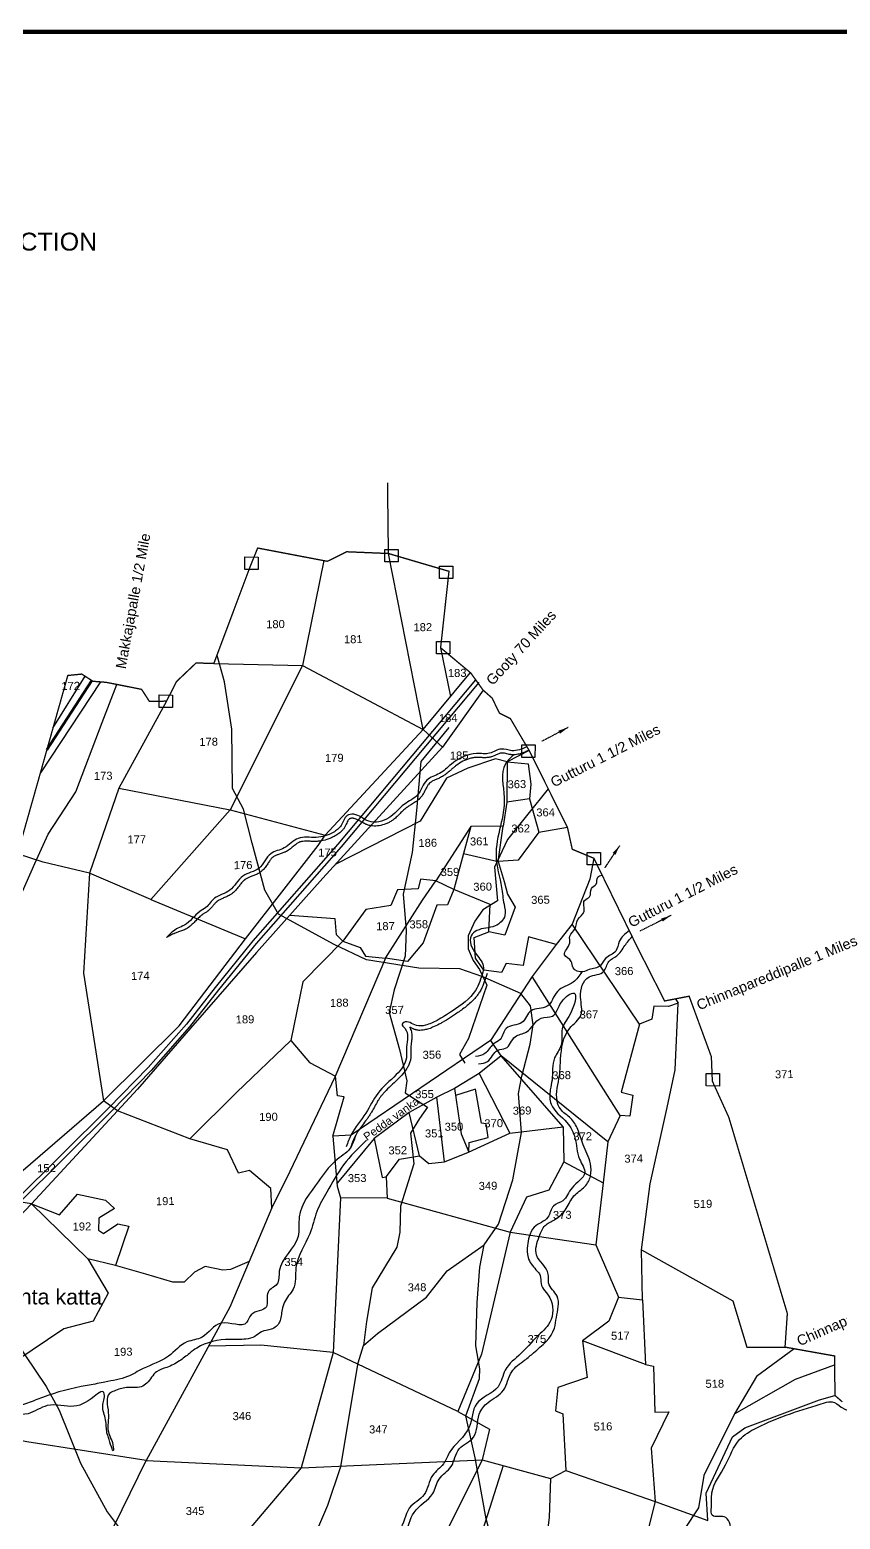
# Model space of a CAD drawing. Header units: feet. Extents: x 779776 to 786536, y 1561470 to 1570118.
# Drawn here: x 782686 to 784273, y 1567203 to 1570118 of the extents above; entities that cross this region are included whole.
import ezdxf
from ezdxf import colors
from ezdxf.entities.mleader import LeaderData, LeaderLine
from ezdxf.enums import TextEntityAlignment as Align
from ezdxf.math import Vec2, Vec3

# ---------------------------------------------------------------- set-up
doc = ezdxf.new("R2010")
doc.units = ezdxf.units.FT
doc.header["$MEASUREMENT"] = 0
doc.linetypes.add('ACAD_ISO02W100', pattern=[15, 12, -3])
doc.linetypes.add('HIDDEN2', pattern=[0.1875, 0.125, -0.0625])
for name, color, linetype in [('Hills', 23, 'Continuous'), ('PLOT', 7, 'Continuous'), ('PLOT NO', 7, 'Continuous'), ('ROADS', 6, 'Continuous'), ('TANKS-STREAM', 4, 'Continuous'), ('TEXT', 7, 'Continuous'), ('VILLAGE STONES', 240, 'Continuous')]:
    doc.layers.add(name, color=color, linetype=linetype)
doc.layers.add('VILLAGE BOUNDRY', color=5, linetype='HIDDEN2', lineweight=100)
doc.styles.get("Standard").update_dxf_attribs({"font": 'arial.ttf'})
doc.linetypes.add('DOTS', pattern='A,1e-06,-3,["●",Standard,S=3,R=0,X=-1.25,Y=-1.25],-3', length=6.000001)
doc.linetypes.add('TRACKS', pattern='A,0.15,[130,ltypeshp.shx,S=0.25,R=0,X=0,Y=0],0.15', length=0.3)
doc.dimstyles.get("Standard").update_dxf_attribs({"dimtxt": 0.18, "dimasz": 20, "dimexe": 0.18, "dimexo": 0.0625, "dimgap": 0.09, "dimtad": 0, "dimtih": 1, "dimtoh": 1, "dimdec": 4, "dimzin": 0, "dimdsep": 46, "dimtxsty": 'Standard', "dimcen": 0.09, "dimadec": 0, "dimazin": 0, "dimtfac": 1, "dimtdec": 4, "dimtofl": 0, "dimtmove": 0, "dimatfit": 3, "dimfxl": 0, "dimtolj": 1, "dimtzin": 0, "dimarcsym": 0})

msp = doc.modelspace()

# ---------------------------------------------------------------- linework, layer by layer
at = {"layer": 'Hills', "color": 238}
msp.add_spline([(784242, 1567430.7), (784109, 1567381.8), (784075.5, 1567359), (784048.2, 1567309.1), (784021.4, 1567254.8), (784020.5, 1567226.7), (784022.1, 1567210.7), (784048.5, 1567206.4), (784056.8, 1567192.3), (784057.3, 1567157.1), (784042.9, 1567140.9), (784028.3, 1567136.2), (784026.3, 1567120.6), (784025.2, 1567107.2), (784069.1, 1567094.1), (784069.6, 1567092), (784087.5, 1567058.9), (784087.8, 1567011.7), (784091.7, 1566990), (784113.6, 1566957.4), (784125.4, 1566909.3), (784131.7, 1566871), (784129.5, 1566832.5), (784095.2, 1566792.1), (784054, 1566741.6), (784036.2, 1566697.9), (784022.9, 1566676.5), (784016.2, 1566652.9), (784029.6, 1566617.5), (784064.5, 1566572.5), (784065.9, 1566528.4), (784075, 1566493.7), (784090.1, 1566485.4), (784147, 1566496.3), (784196.1, 1566513.9), (784240, 1566530.7), (784268, 1566557.1), (784299.6, 1566574.4), (784333.6, 1566572.8), (784377.7, 1566585.4), (784421, 1566613), (784432.5, 1566632.7), (784440.2, 1566676), (784456.6, 1566707.4), (784457.8, 1566806.6), (784465, 1566847.6), (784491.6, 1566896.2), (784544.2, 1566906), (784546.7, 1566924.5), (784539.3, 1566974.2), (784533.9, 1567027.9), (784528.1, 1567077.1), (784529.9, 1567138.1), (784526.2, 1567225.7), (784518.4, 1567265.9), (784490.9, 1567327.2), (784447.4, 1567373.7), (784399.8, 1567393.4), (784347.9, 1567408), (784274.5, 1567422.2), (784256.9, 1567432.7), (784242, 1567430.7)], degree=3, dxfattribs=at)
at = {"layer": 'PLOT'}
for points in [[(783046.5, 1568878.1), (783219.9, 1568873.9), (783455.9, 1568748.9), (783388, 1569093.1)], [(783261.6, 1569079.1), (783219.9, 1568873.9), (783078.2, 1568591.2), (782923, 1568415.8), (783108.4, 1568338.7)], [(783490.3, 1568908.6), (783509.6, 1568813.2)], [(782610.2, 1567832.5), (782830.6, 1568022.1), (782978.7, 1568168.5), (783108.4, 1568338.7), (783250.5, 1568521.9), (783264.2, 1568541.5), (783455.9, 1568748.9), (783548.6, 1568859.9)], [(782731.5, 1568751.3), (782794.4, 1568852.9)], [(782824.8, 1568841.8), (782706.9, 1568663.8)], [(783573.5, 1568825.6), (783494.3, 1568714.3), (783455.9, 1568748.9)], [(782953.8, 1568804.2), (782860.1, 1568634.1), (782803.3, 1568467.3)], [(783494.3, 1568714.3), (783259.9, 1568457.5), (783129.9, 1568312.1), (783000.9, 1568164.1), (782896.7, 1568044.4), (782858, 1568002), (782830.6, 1568022.1)], [(783663.4, 1568707.8), (783620.4, 1568685.3), (783597.6, 1568691.4), (783543.7, 1568672.7), (783501.8, 1568653.5), (783450.4, 1568569.3), (783285.2, 1568485.3)], [(783620.4, 1568685.3), (783620.1, 1568606.4), (783612.6, 1568559.6), (783549.2, 1568558.5), (783481, 1568452.3), (783450.7, 1568455.4), (783446.3, 1568436.8), (783405.8, 1568434.7), (783392.7, 1568404.1), (783343.8, 1568396.6), (783299.2, 1568334.4), (783286.3, 1568346.6), (783283.8, 1568378.1), (783194.9, 1568384.8)], [(783620.4, 1568685.3), (783662, 1568681.5), (783666.6, 1568641.7), (783664.1, 1568612.8), (783620.1, 1568606.4)], [(782860.1, 1568634.1), (783078.2, 1568591.2), (783264.2, 1568541.5)], [(783664.1, 1568612.8), (783682.5, 1568548), (783738.5, 1568557.4)], [(783549.2, 1568558.5), (783535.2, 1568506.1), (783603, 1568490.5)], [(783682.5, 1568548), (783642, 1568492.8), (783603, 1568490.5), (783612.6, 1568559.6)], [(782923, 1568415.8), (782803.3, 1568467.3), (782712.4, 1568489.2), (782662, 1568505)], [(783535.2, 1568506.1), (783516.2, 1568435.3), (783481, 1568452.3)], [(783790.3, 1568496.6), (783782.1, 1568456), (783747.8, 1568367.7), (783716.8, 1568328.1), (783662.1, 1568343), (783651.8, 1568286.8), (783618.8, 1568290.8), (783609.2, 1568272.7), (783575, 1568277.7), (783558.8, 1568301), (783556, 1568341.5), (783584.4, 1568352.9), (783587.5, 1568406.3), (783516.2, 1568435.3)], [(783603, 1568490.5), (783614.9, 1568451.2), (783621.4, 1568426.4), (783636.4, 1568401), (783616.2, 1568345.9), (783584.4, 1568352.9)], [(782803.3, 1568467.3), (782791.5, 1568271.9), (782830.6, 1568022.1)], [(783516.2, 1568435.3), (783504.1, 1568405.2), (783483.1, 1568404.9), (783456, 1568331.4), (783425.7, 1568294.3), (783382.1, 1568300.9), (783454.6, 1568414.7), (783481, 1568452.3)], [(783950.3, 1568221.5), (783955.6, 1568212.7), (783936.6, 1568206.5), (783907.4, 1568207.2), (783903.9, 1568181.5), (783879.4, 1568172.1), (783747.8, 1568367.7)], [(783299.2, 1568334.4), (783220.6, 1568254.6), (783197, 1568139.7), (783233.5, 1568096.6), (783284.3, 1568070.3)], [(783716.8, 1568328.1), (783669.2, 1568264.9), (783588.1, 1568139.6), (783315.5, 1567954.7), (783279.6, 1567952.6), (783301.7, 1568029.4), (783288.2, 1568031.3), (783284.3, 1568070.3)], [(783299.2, 1568334.4), (783332.9, 1568321.9), (783343.4, 1568304.9), (783382.1, 1568300.9)], [(783382.1, 1568300.9), (783283.3, 1568068.1), (783195.4, 1567883.6), (783159.6, 1567812.1), (783158, 1567850.2), (783116.1, 1567885.2), (783094.4, 1567880.4), (783072.9, 1567926.1), (782999.6, 1567947.2), (782858, 1568002)], [(783841.5, 1567992.9), (783669.2, 1568264.9)], [(783879.4, 1568172.1), (783844, 1568038.9), (783866.5, 1568033.1), (783860.7, 1567991.7), (783841.5, 1567992.9), (783817.9, 1567941.4), (783808.8, 1567861.4), (783794.1, 1567740.3), (783838.7, 1567637.6), (783885.5, 1567632.6), (783883.8, 1567730.4), (783900.6, 1567859.3), (783934.1, 1568008.8), (783949.6, 1568082.4), (783955.6, 1568212.7)], [(783197, 1568139.7), (783090.6, 1568038.1), (782999.6, 1567947.2)], [(783817.9, 1567941.4), (783608.9, 1568110.1), (783588.6, 1568140)], [(783608.9, 1568110.1), (783566, 1568075.3), (783517.4, 1568046), (783482.6, 1568028.7), (783428.9, 1567998.8), (783360.1, 1567947.8), (783287.5, 1567860.5)], [(783498.1, 1567902.4), (783545.1, 1567921.4), (783625.9, 1567958.8), (783730, 1567971), (783608.9, 1568110.1)], [(783566, 1568075.3), (783625.9, 1567958.8)], [(783517.4, 1568046), (783530.8, 1567957.4), (783545.3, 1567921.5)], [(783545.3, 1567921.5), (783546.2, 1567940.4), (783583.5, 1567950.3), (783579.4, 1567976.8), (783570.4, 1567978), (783558.6, 1568044.9), (783519.4, 1568032.5)], [(783449.1, 1567914.5), (783467.3, 1567899.2), (783498.1, 1567902.3), (783482.6, 1568028.7)], [(782858, 1568002), (782689.2, 1567820.3), (782610.2, 1567832.5)], [(783383.9, 1567873.3), (783409.6, 1567907.5), (783449.1, 1567914.5), (783428.9, 1567998.8)], [(783279.6, 1567952.6), (783288, 1567855.1), (783294.3, 1567831.8), (783280.2, 1567529.1), (783138.6, 1567543.5)], [(783360.1, 1567947.8), (783375.9, 1567871.9), (783383.9, 1567873.3), (783385.6, 1567831.6), (783294.3, 1567831.8)], [(783730, 1567971), (783731.2, 1567902.4), (783808.8, 1567861.4)], [(783731.2, 1567902.4), (783702.3, 1567847.1), (783658.7, 1567833.1), (783626.2, 1567765)], [(783159.6, 1567812.1), (783115.3, 1567707.3), (783079.1, 1567691.7), (783063.9, 1567690.7), (783029.3, 1567697.6), (783008.8, 1567686.7), (782988.2, 1567666.9), (782966.2, 1567667.1), (782913.1, 1567682.4), (782853.8, 1567699.4), (782800, 1567712.6), (782689.2, 1567820.3), (782744.2, 1567799), (782779.7, 1567839.2), (782834.4, 1567827.6), (782852, 1567811), (782821.1, 1567792.2), (782820.9, 1567768.8), (782830.2, 1567762.5), (782858.4, 1567781.4), (782880.2, 1567776.5), (782853.8, 1567699.4)], [(783385.6, 1567831.6), (783626.2, 1567765), (783794.1, 1567740.3)], [(782689.2, 1567820.3), (782434.2, 1567552.5), (782386.1, 1567500.6), (782349.6, 1567481), (782294, 1567420.7), (782207.4, 1567420.8)], [(783626.2, 1567765), (783570.2, 1567526), (783524, 1567413.9), (783280.2, 1567529.1)], [(782800, 1567712.6), (782839.4, 1567645.7), (782810, 1567590.8), (782753, 1567575.9), (782658.9, 1567512.6), (782633.4, 1567505.4), (782565.4, 1567461.2), (782490.5, 1567393.6), (782294, 1567420.7)], [(783883.8, 1567730.4), (784062.3, 1567630.6), (784089.7, 1567539.5), (784164.5, 1567539.8)], [(783115.3, 1567707.3), (783077.4, 1567617.7), (782914.2, 1567317.6), (782680.5, 1567354.4), (782490.5, 1567393.6)], [(783838.7, 1567637.6), (783819.3, 1567590.4), (783767.9, 1567552.3), (783777.1, 1567480.4), (783720, 1567460.5), (783715.5, 1567415.2), (783729.4, 1567408.9), (783735.1, 1567298)], [(783885.5, 1567632.6), (783891.2, 1567506), (783767.9, 1567552.3)], [(783138.6, 1567543.5), (783036.2, 1567541.9)], [(783280.2, 1567529.1), (783217.3, 1567303.3), (783064.4, 1567123.3), (782960.4, 1566884.4), (782885.1, 1566622.5)], [(783891.2, 1567506), (783907.3, 1567502.4), (783909.9, 1567412.7), (783937.3, 1567413), (783902.5, 1567342.2), (783910.4, 1567237.7)], [(782914.2, 1567317.6), (783217.3, 1567303.3), (783571.7, 1567319.1), (783705.4, 1567282.4), (783735.1, 1567298), (783910.4, 1567237.7), (784013.2, 1567200.3), (784009.9, 1567254.1), (784061.6, 1567364), (784085.9, 1567382), (784232.3, 1567436.6), (784262.3, 1567445.1)], [(783524, 1567413.9), (783586.3, 1567379.1), (783571.7, 1567319.1)], [(782282.8, 1566879.4), (782505.7, 1566932.5), (782769.7, 1566908.5), (782782.9, 1566997.8), (782831.1, 1567125.4), (782851.6, 1567190), (782914.2, 1567317.6)], [(783571.7, 1567319.1), (783406.6, 1566988.2), (783268, 1566711.3)], [(783612.8, 1567307.8), (783510.7, 1566987.9), (783460.4, 1566992.8), (783422.7, 1566920.4), (783268, 1566711.3)], [(783705.4, 1567282.4), (783702.6, 1567206), (783690.3, 1567108.7), (783669.6, 1566997.2), (783654.6, 1566877.6), (783645, 1566737)], [(783910.4, 1567237.7), (783853.2, 1567010.6), (783848.5, 1566762.4)]]:
    msp.add_lwpolyline(points, dxfattribs=at)
at = {"layer": 'PLOT NO', "color": 5, "const_width": 8}
msp.add_lwpolyline([(779780.4, 1570114.1), (786302.2, 1570114.1), (786302.2, 1561474.4), (779780.4, 1561474.4)], close=True, dxfattribs=at)
at = {"layer": 'ROADS', "color": 6, "linetype": 'DOTS', "ltscale": 3}
for points in [[(783173, 1568387.2), (783145.9, 1568433.9), (783121.3, 1568525.9), (783104.3, 1568592.8), (783083, 1568633), (783081.5, 1568749.6), (783067.5, 1568841.7), (783054, 1568888.8), (783052.7, 1568894.6)], [(783558.8, 1568846), (783289.4, 1568524.1), (783123, 1568334.8), (783049.3, 1568243.8), (782992.8, 1568171.6), (782917.6, 1568086.9), (782840.2, 1568007.6), (782656.9, 1567825.3), (782562.8, 1567733.5), (782361.5, 1567507.6), (782234.8, 1567421.1), (782086.5, 1567289.3), (781949.2, 1567179.4)], [(783565, 1568840.8), (783295.6, 1568518.8), (783129.2, 1568329.6), (783055.7, 1568238.8), (782999, 1568166.4), (782923.5, 1568081.4), (782846, 1568001.9), (782662.5, 1567819.6), (782568.7, 1567727.9), (782366.9, 1567501.5), (782239.8, 1567414.7), (782091.7, 1567283.1), (781954.7, 1567173.4)], [(782176.3, 1568647.9), (782194.3, 1568563), (782202, 1568534.8), (782232.6, 1568485), (782246.8, 1568460.7), (782249.5, 1568433.6), (782254.4, 1568409.4), (782258, 1568378.7), (782252.1, 1568354.3), (782244.7, 1568305.4), (782223.7, 1568264.8), (782353, 1568148.1), (782436.9, 1568058.6), (782496.3, 1567989.7), (782499.8, 1568025.7), (782617.9, 1568310.5), (782696, 1568486.1), (782722.2, 1568543.8), (782776.3, 1568626.8), (782827.8, 1568762.4), (782856.2, 1568836.9)], [(783506.1, 1568752.8), (783451.8, 1568685.9), (783442.8, 1568590.4), (783434.9, 1568508.2), (783417.1, 1568426.4), (783422.7, 1568355.2), (783420.7, 1568305.1), (783399.2, 1568239.1), (783389.3, 1568194.5), (783409.9, 1568122), (783423.9, 1568061.1), (783421.1, 1568037.7), (783464.9, 1568009.2), (783448.9, 1567987.3), (783431.1, 1567958.8), (783438.2, 1567898.4), (783412.1, 1567815.8), (783410.4, 1567764.7), (783404.4, 1567735.6), (783356, 1567655.9), (783345.5, 1567590), (783339.3, 1567543.1)], [(783700.9, 1568632.6), (783621.1, 1568533.3), (783595.5, 1568479.3), (783601.9, 1568413), (783573, 1568395.9), (783557.2, 1568373.3), (783544.5, 1568344.5), (783544.3, 1568319.6), (783554.1, 1568296.8), (783566.4, 1568278.8), (783580.5, 1568248.4), (783544.9, 1568144), (783527.3, 1568112.3), (783537.8, 1568095.6)], [(783240.1, 1567161.8), (783269.8, 1567230.2), (783295.1, 1567306), (783329, 1567508.8), (783339.3, 1567543.1), (783366.8, 1567566.6), (783462.6, 1567637.4), (783503, 1567689.1), (783575.3, 1567740.2), (783603.8, 1567780.2), (783631.4, 1567867), (783648.6, 1567959.8), (783642.7, 1568035.9), (783649.4, 1568069.9), (783665.4, 1568132.6), (783671.6, 1568170.3), (783666.2, 1568207.5), (783647.4, 1568231.9), (783573.1, 1568264.6), (783527.8, 1568280), (783447.8, 1568281.7), (783345.3, 1568298), (783281.8, 1568327.8), (783173, 1568387.2)], [(782496.3, 1567989.7), (782517.6, 1567946), (782504.9, 1567872.1), (782499.4, 1567852.4), (782504.7, 1567826.2), (782565.3, 1567752), (782595, 1567683.4), (782632, 1567590.8), (782676.6, 1567524.5), (782718.2, 1567462.6), (782743.8, 1567416.7), (782785.2, 1567312.9), (782837.8, 1567217.6), (782884.8, 1567154.8)], [(784065.5, 1567409.1), (784005.5, 1567288.6), (783994.9, 1567225.2), (783966.9, 1567183.1), (783906.3, 1567090.5), (783875.7, 1567009.4), (783867.5, 1566976.8), (783818.4, 1566911.2), (783760.7, 1566816.2), (783737.5, 1566861.7), (783717, 1566929.2), (783690.8, 1566983.9), (783671.6, 1567007.9), (783623.1, 1567072.7), (783598.3, 1567133.8), (783579.6, 1567203.6), (783558, 1567323.3), (783539.6, 1567405.2), (783566.3, 1567478.1), (783567.1, 1567497.3), (783559, 1567542.2), (783561.7, 1567626.9), (783566.9, 1567696.5), (783575.3, 1567740.2)], [(784182.2, 1567536.6), (784108.7, 1567482.1), (784065.5, 1567409.1)], [(784065.5, 1567409.1), (784184.9, 1567476.9), (784261.6, 1567505.3)]]:
    msp.add_lwpolyline(points, dxfattribs=at)
at = {"layer": 'TANKS-STREAM', "color": 4}
for points in [[(783659.3, 1568714.7), (783629.6, 1568707.1), (783609.4, 1568710.4), (783586.1, 1568702.2), (783560.8, 1568701.8), (783510.7, 1568680.2), (783488.4, 1568662.7), (783463.2, 1568649.2), (783445.7, 1568621.3), (783419.3, 1568602.3), (783388.9, 1568575.6), (783349.6, 1568569.3), (783320.2, 1568582.6), (783307.5, 1568580.1), (783295.6, 1568560.9), (783280.1, 1568547.3), (783246.7, 1568537.4), (783211.6, 1568535.6), (783184.3, 1568516.8), (783157.9, 1568505.5), (783134.4, 1568476.8), (783103.3, 1568461.8), (783077.5, 1568433.9), (783047.9, 1568418.3), (783030.8, 1568400.3), (783018.8, 1568392.3), (782989, 1568365.6), (782976.2, 1568359.9), (782953.9, 1568341.4)], [(783633.5, 1568699.1), (783617.3, 1568681.3), (783614.7, 1568615.4), (783607.5, 1568559.5), (783598.8, 1568500.8), (783609.7, 1568439.4), (783614.4, 1568406.6), (783616.3, 1568384.4), (783596.8, 1568364.3), (783561.4, 1568355), (783550.2, 1568344.9), (783559.8, 1568308.8), (783574.3, 1568282.3), (783573.2, 1568273.8)], [(783859.7, 1568354.6), (783840, 1568333.8), (783833.1, 1568314.8), (783813.2, 1568300.4), (783802.6, 1568286.2), (783781.2, 1568278.6), (783768.7, 1568274.3), (783749.7, 1568282.4), (783746.1, 1568294.6), (783733, 1568307.6), (783743, 1568331), (783743.1, 1568344.1), (783753.6, 1568359), (783758.9, 1568376.7), (783771.2, 1568392.1), (783772.1, 1568414.1), (783782, 1568421.2), (783785.6, 1568437.5), (783794.8, 1568446.2), (783798.1, 1568459.4), (783806.5, 1568463.5)], [(783389.4, 1566564), (783374.7, 1566583.1), (783365.5, 1566602.8), (783345.7, 1566619.5), (783347.2, 1566640.4), (783362, 1566672.2), (783368.2, 1566684), (783381.8, 1566727.2), (783390, 1566757.7), (783397.2, 1566802), (783401.7, 1566825.3), (783410.8, 1566845.6), (783412.3, 1566862.4), (783396.2, 1566896.5), (783395.8, 1566918.7), (783379.7, 1566941.1), (783375.2, 1566962.7), (783357.5, 1566986.4), (783358.5, 1567011.2), (783349.3, 1567041.8), (783356.2, 1567073), (783352.4, 1567090.9), (783360.5, 1567105.8), (783375.8, 1567114.1), (783384.5, 1567132.2), (783395, 1567154.3), (783418.1, 1567174.8), (783438.3, 1567216.3), (783475, 1567253.5), (783487.4, 1567281.3), (783511, 1567306.3), (783526.5, 1567340.7), (783554.7, 1567363.3), (783565.9, 1567408.3), (783583.2, 1567431.5), (783613.3, 1567455.4), (783629.4, 1567491.6), (783654.7, 1567514.1), (783672.4, 1567528.8), (783713.1, 1567577.1), (783716.9, 1567597.6), (783718.3, 1567639.5), (783701.7, 1567665.5), (783701, 1567682.9), (783678.1, 1567720.3), (783683.5, 1567756.6), (783694.8, 1567777.7), (783713, 1567789.1), (783736.4, 1567811.3), (783751.1, 1567835.6), (783772.8, 1567854.2), (783783.6, 1567874.7), (783783.6, 1567898.6), (783769.3, 1567936), (783758.8, 1567966), (783745.1, 1567987.3), (783724.7, 1568006), (783718.4, 1568021.7), (783722.9, 1568071.6), (783725.3, 1568103.7), (783743.1, 1568163.9), (783764.9, 1568189.5), (783764.3, 1568224.7), (783780.9, 1568264.3), (783809.9, 1568275.4), (783819.7, 1568294.8), (783835, 1568305.7), (783851, 1568325.8), (783865.2, 1568343.3)], [(783573.2, 1568273.8), (783558.6, 1568238.1), (783513.1, 1568197.5), (783483.5, 1568179.3), (783460.6, 1568169.8), (783443.3, 1568169.2), (783418.2, 1568175.2), (783415.2, 1568172.1), (783420.3, 1568163.9), (783423.5, 1568127.7), (783423.5, 1568106.2), (783403.5, 1568073.2), (783367.1, 1568036.3), (783343.9, 1567997.8), (783315.1, 1567955.7), (783305.6, 1567932.1)], [(783766.8, 1568274.1), (783749.7, 1568254), (783719, 1568236), (783698.6, 1568206.8), (783667.5, 1568198.2), (783649.5, 1568175), (783618.7, 1568163.7), (783606.9, 1568142.1), (783593.4, 1568132.9), (783577.1, 1568114.2), (783558.6, 1568108.5)], [(783564.7, 1568094.2), (783582.2, 1568098.6), (783602.4, 1568121.1), (783617.5, 1568124.6), (783636.4, 1568147.4), (783658, 1568156.4), (783687.1, 1568183.5), (783709.2, 1568187.5), (783727.3, 1568215.9), (783751.6, 1568232.7), (783743.7, 1568191.2), (783728.2, 1568162.6), (783726.2, 1568130.8), (783713.5, 1568106), (783708.4, 1568062.5), (783705, 1568043.6), (783706.7, 1568015.1), (783737.3, 1567979.6), (783753.3, 1567949.5), (783762.2, 1567907.7), (783772.5, 1567880.8), (783747.5, 1567851.7), (783729.5, 1567826.4), (783711.2, 1567815.9), (783700.4, 1567794.1), (783673.6, 1567774.4), (783663.7, 1567755.8), (783660.3, 1567738.5), (783661.5, 1567715.2), (783677, 1567691.3), (783685, 1567679.9), (783686.9, 1567664.2), (783704.2, 1567636.2), (783704.1, 1567588.6), (783678.3, 1567559.5), (783647.3, 1567527.1), (783616.9, 1567495), (783602.7, 1567462), (783560.9, 1567429.4), (783546.1, 1567382.8), (783507.1, 1567332.6), (783495.8, 1567311.4), (783474.5, 1567288.7), (783458.1, 1567251.1), (783429, 1567224.5), (783409.4, 1567181.6), (783384.2, 1567158.9), (783370.1, 1567126.3), (783354.6, 1567114.3), (783342.4, 1567098.3), (783326.1, 1567092.8), (783314.5, 1567078.9), (783285.7, 1567075.8), (783262.3, 1567060.4), (783234.8, 1567059.9), (783214.7, 1567045.2), (783185.3, 1567039.5), (783156.1, 1567020.7), (783119.8, 1567010), (783090.5, 1567007.1), (783068.2, 1566991), (783034.3, 1566991.4), (783013.5, 1566983), (782980.3, 1567000.8), (782947.6, 1567006.1), (782912.2, 1567017.1), (782882.8, 1567034.8)], [(783345, 1567944.7), (783300.4, 1567896.5), (783267.4, 1567843.2), (783248.2, 1567805.5), (783234.1, 1567761.8), (783207.1, 1567695.5), (783201.6, 1567653), (783192.7, 1567640.7), (783180, 1567613.3), (783175, 1567588.9), (783158.8, 1567574.7), (783139.9, 1567569.9), (783126.8, 1567560.6), (783108.8, 1567555.4), (783077.5, 1567554.9), (783012.9, 1567538), (782998.7, 1567527.5), (782979.1, 1567512.8), (782954.2, 1567500.1), (782934.1, 1567491.5), (782915.5, 1567469.4), (782904.1, 1567462.2), (782875.3, 1567460.5), (782851.1, 1567453.9), (782842, 1567449), (782839.8, 1567412), (782839.9, 1567374.2), (782849.6, 1567344.3), (782849.7, 1567337.9), (782840.1, 1567363.1), (782837.2, 1567372.3), (782834.5, 1567397.6), (782828.9, 1567424.8), (782831.8, 1567448.4), (782829.9, 1567452.5), (782818.9, 1567448.2), (782772.6, 1567423.9), (782720.3, 1567425.3), (782683, 1567409.4), (782629.4, 1567409.5), (782591.7, 1567398.7), (782549.7, 1567393), (782496.6, 1567352.8), (782483.1, 1567327.6), (782478.3, 1567309.6), (782452.1, 1567290.7), (782437.4, 1567234.3), (782414.9, 1567214.8), (782408, 1567182.2), (782386.3, 1567150.9), (782387.4, 1567124.7), (782373.7, 1567104.6), (782363.8, 1567074.1), (782343.6, 1567046.5), (782326, 1567037.4), (782315.3, 1567010.6), (782301.7, 1566986.1), (782277.7, 1566963.5), (782270.6, 1566946.5), (782252.6, 1566907.4), (782246.1, 1566869.7), (782238, 1566851.8), (782217, 1566827.9), (782202.6, 1566805.5), (782207.1, 1566796.7), (782234.6, 1566789), (782286, 1566762.6), (782308.3, 1566751.1), (782283.1, 1566758.1), (782266.1, 1566770), (782237.7, 1566772.8), (782226.4, 1566773.7), (782199.2, 1566789.6), (782213.9, 1566761.2), (782234.7, 1566728.5), (782258.4, 1566704.1), (782264.9, 1566680.8), (782258.5, 1566655), (782262.5, 1566631.1), (782259.3, 1566604.9), (782246.3, 1566547.5), (782229.7, 1566522.2), (782200.2, 1566501.7), (782187.5, 1566477.6), (782182.6, 1566467.4), (782178.9, 1566445.3), (782171.7, 1566424.3), (782156.9, 1566400.3), (782146.2, 1566382.7), (782145.2, 1566358.2), (782122, 1566331.5), (782099.5, 1566293.4), (782085.2, 1566249.3), (782074.2, 1566223.5), (782066.2, 1566191.5), (782060.5, 1566155.4), (782048.2, 1566121.5), (782042.5, 1566106.1), (782034.3, 1566068.1), (782034.2, 1566036.1), (782016.8, 1565972), (782014.1, 1565962.8), (782013.2, 1565923.5), (782001.2, 1565899.6), (782001.5, 1565876.2), (781995.9, 1565850.5), (782010.8, 1565812.4), (782011, 1565797.6), (782001.7, 1565767), (782013.2, 1565738.2), (782000.8, 1565692.2), (781982.6, 1565629.1), (781969.8, 1565610.2), (781960.6, 1565587.9), (781964.8, 1565575), (781991.7, 1565539.2), (782018, 1565514.2), (782042.1, 1565493.7), (782037.1, 1565474), (782047.6, 1565439.1), (782054.3, 1565415.3), (782053.2, 1565384.6), (782069.9, 1565356.8), (782075.3, 1565314.2), (782099.7, 1565279.2), (782144.7, 1565326.3)]]:
    msp.add_spline(points, degree=3, dxfattribs=at)
for points, knots in [([(783662.5, 1568707.5), (783661.7, 1568707.2), (783661, 1568706.9), (783658.7, 1568705.9), (783657.1, 1568705.2), (783652.6, 1568703.3), (783649.5, 1568702.2), (783643.2, 1568700.3), (783639.9, 1568699.6), (783635.3, 1568699.2), (783634.1, 1568699.1), (783631.7, 1568699.1), (783630.4, 1568699.1), (783628.5, 1568699.3), (783628, 1568699.4), (783626.9, 1568699.5), (783626.3, 1568699.6), (783624.7, 1568699.9), (783623.7, 1568700.1), (783620.9, 1568700.7), (783619.2, 1568701.2), (783616.2, 1568701.9), (783614.7, 1568702.2), (783612.5, 1568702.5), (783611.5, 1568702.6), (783610.5, 1568702.6), (783610.3, 1568702.6), (783609.8, 1568702.6), (783609.5, 1568702.6), (783609, 1568702.5), (783608.7, 1568702.5), (783607.9, 1568702.3), (783607.3, 1568702.2), (783605.3, 1568701.6), (783603.7, 1568700.9), (783600.3, 1568699.4), (783598.5, 1568698.6), (783594.5, 1568696.8), (783592.3, 1568695.9), (783589.4, 1568695), (783588.7, 1568694.8), (783587.3, 1568694.5), (783586.5, 1568694.3), (783584.9, 1568694), (783584.2, 1568693.9), (783581.8, 1568693.6), (783580.3, 1568693.5), (783576.2, 1568693.4), (783573.7, 1568693.4), (783569, 1568693.7), (783566.7, 1568693.9), (783563.5, 1568694), (783562.5, 1568694), (783560.9, 1568694), (783560.3, 1568694), (783559.2, 1568693.9), (783558.6, 1568693.9), (783556.9, 1568693.7), (783555.7, 1568693.6), (783552.3, 1568693.1), (783549.9, 1568692.6), (783543, 1568690.6), (783538.4, 1568688.7), (783529.4, 1568684), (783525, 1568681.2), (783519.4, 1568677), (783518, 1568675.9), (783515.8, 1568674.2), (783515, 1568673.5), (783513.4, 1568672.2), (783512.7, 1568671.5), (783510.3, 1568669.4), (783508.6, 1568668), (783504.5, 1568664.4), (783501.9, 1568662.3), (783498, 1568659.4), (783496.9, 1568658.7), (783494.6, 1568657.2), (783493.4, 1568656.5), (783490.9, 1568655.1), (783489.6, 1568654.4), (783485.9, 1568652.7), (783483.6, 1568651.7), (783479.2, 1568649.8), (783477.2, 1568648.9), (783473.5, 1568647), (783471.8, 1568646), (783469.1, 1568644), (783468.1, 1568643), (783465.9, 1568640.4), (783464.9, 1568638.8), (783462.8, 1568635.2), (783461.8, 1568633.1), (783459.6, 1568628.8), (783458.4, 1568626.6), (783455.9, 1568621.9), (783454.4, 1568619.6), (783452.1, 1568616.7), (783451.6, 1568616), (783450.5, 1568614.7), (783449.9, 1568614.1), (783448.1, 1568612.4), (783446.9, 1568611.3), (783442.9, 1568608), (783440, 1568606.1), (783434.4, 1568602.6), (783431.6, 1568601), (783428.1, 1568598.7), (783427.1, 1568598.1), (783425.5, 1568597.1), (783425, 1568596.7), (783423.9, 1568595.9), (783423.4, 1568595.5), (783422.4, 1568594.8), (783421.9, 1568594.4), (783420.5, 1568593.2), (783419.5, 1568592.3), (783416.7, 1568589.7), (783414.7, 1568587.9), (783410.8, 1568584), (783408.8, 1568581.9), (783404.6, 1568577.9), (783402.4, 1568575.8), (783398.6, 1568572.7), (783397.2, 1568571.7), (783394.7, 1568569.9), (783393.7, 1568569.3), (783391.7, 1568568), (783390.7, 1568567.4), (783387.5, 1568565.7), (783385.3, 1568564.7), (783379, 1568562.2), (783374.7, 1568561), (783365.9, 1568559.6), (783361.4, 1568559.4), (783355.4, 1568559.9), (783353.9, 1568560.2), (783351, 1568560.8), (783349.6, 1568561.1), (783347.4, 1568561.8), (783346.6, 1568562.1), (783345, 1568562.7), (783344.2, 1568563), (783342, 1568564), (783340.6, 1568564.7), (783337.1, 1568566.6), (783335.1, 1568567.9), (783331.3, 1568570.1), (783329.5, 1568571.1), (783326.1, 1568572.9), (783324.5, 1568573.6), (783321.9, 1568574.4), (783320.9, 1568574.6), (783319.5, 1568574.8), (783319.1, 1568574.9), (783318.2, 1568574.9), (783317.7, 1568574.9), (783316.4, 1568574.9), (783315.5, 1568574.8), (783313.9, 1568574.5), (783313.2, 1568574.3), (783312.4, 1568573.9), (783312.1, 1568573.8), (783311.8, 1568573.6), (783311.7, 1568573.5), (783311.5, 1568573.4), (783311.3, 1568573.3), (783311, 1568572.9), (783310.7, 1568572.7), (783310.1, 1568572), (783309.8, 1568571.6), (783308.9, 1568570.2), (783308.3, 1568569), (783307, 1568566.3), (783306.3, 1568564.7), (783304.8, 1568561.5), (783304, 1568559.7), (783302.5, 1568557.1), (783302, 1568556.3), (783301, 1568554.8), (783300.4, 1568554.1), (783298.7, 1568551.9), (783297.5, 1568550.6), (783294, 1568547.2), (783291.6, 1568545.3), (783287.9, 1568542.8), (783286.6, 1568542), (783284.2, 1568540.6), (783283.1, 1568539.9), (783280.8, 1568538.7), (783279.7, 1568538.1), (783276.2, 1568536.5), (783273.8, 1568535.5), (783266.6, 1568532.8), (783261.6, 1568531.4), (783254.5, 1568530.3), (783252.6, 1568530), (783249.5, 1568529.7), (783248.4, 1568529.7), (783245.8, 1568529.6), (783244.4, 1568529.5), (783241.6, 1568529.5), (783240.2, 1568529.6), (783236.1, 1568529.7), (783233.4, 1568529.8), (783228.4, 1568530), (783226.1, 1568530), (783221.7, 1568529.9), (783219.6, 1568529.6), (783217.1, 1568529.1), (783216.4, 1568528.9), (783215.2, 1568528.6), (783214.8, 1568528.4), (783213.9, 1568528.1), (783213.5, 1568527.9), (783212.2, 1568527.2), (783211.2, 1568526.7), (783208.5, 1568525), (783206.6, 1568523.5), (783202.5, 1568520.3), (783200.4, 1568518.5), (783195.7, 1568514.8), (783193.2, 1568512.9), (783189.8, 1568510.9), (783189.2, 1568510.5), (783188, 1568509.8), (783187.4, 1568509.5), (783186.2, 1568508.9), (783185.6, 1568508.7), (783183.9, 1568507.9), (783182.8, 1568507.4), (783179.3, 1568506.1), (783177, 1568505.3), (783172.6, 1568503.9), (783170.6, 1568503.2), (783167.2, 1568501.8), (783165.9, 1568501.2), (783164.1, 1568500.2), (783163.6, 1568499.9), (783162.8, 1568499.4), (783162.5, 1568499.1), (783161.8, 1568498.6), (783161.5, 1568498.4), (783160.5, 1568497.5), (783159.9, 1568496.9), (783157.9, 1568494.6), (783156.5, 1568492.8), (783153.7, 1568488.7), (783152.3, 1568486.4), (783149.1, 1568481.7), (783147.5, 1568479.3), (783144.7, 1568475.9), (783143.8, 1568474.9), (783141.8, 1568472.9), (783140.8, 1568471.9), (783139.2, 1568470.6), (783138.7, 1568470.2), (783137.6, 1568469.4), (783137.1, 1568469), (783135.4, 1568467.9), (783134.3, 1568467.3), (783130.8, 1568465.4), (783128.4, 1568464.3), (783123.8, 1568462.5), (783121.5, 1568461.6), (783117.2, 1568460), (783115.2, 1568459.2), (783111.5, 1568457.6), (783109.8, 1568456.7), (783108, 1568455.5), (783107.6, 1568455.2), (783106.8, 1568454.7), (783106.5, 1568454.3), (783105.3, 1568453.4), (783104.6, 1568452.7), (783102.3, 1568450.4), (783100.9, 1568448.7), (783097.8, 1568444.9), (783096.3, 1568442.8), (783093, 1568438.6), (783091.3, 1568436.4), (783087.5, 1568432.1), (783085.3, 1568430), (783082.4, 1568427.7), (783081.8, 1568427.3), (783080.8, 1568426.5), (783080.2, 1568426.1), (783078.6, 1568425.1), (783077.5, 1568424.5), (783073.9, 1568422.5), (783071.5, 1568421.4), (783066.7, 1568419.4), (783064.4, 1568418.4), (783060.2, 1568416.5), (783058.2, 1568415.6), (783055.8, 1568414.2), (783055.1, 1568413.8), (783054.1, 1568413.1), (783053.6, 1568412.8), (783052.9, 1568412.3), (783052.6, 1568412), (783052, 1568411.5), (783051.7, 1568411.2), (783050.8, 1568410.4), (783050.2, 1568409.8), (783048.3, 1568407.8), (783047, 1568406.3), (783044.3, 1568403), (783042.9, 1568401.3), (783039.7, 1568397.8), (783038, 1568396.1), (783035.5, 1568394), (783035, 1568393.7), (783034.1, 1568393), (783033.7, 1568392.6), (783032.3, 1568391.7), (783031.4, 1568391.1), (783028.9, 1568389.5), (783027.4, 1568388.5), (783025.3, 1568387.2), (783024.7, 1568386.8), (783023.7, 1568386.1), (783023.3, 1568385.8), (783022.4, 1568385.2), (783022, 1568384.8), (783020.7, 1568383.8), (783019.8, 1568383.1), (783016.8, 1568380.4), (783014.8, 1568378.3), (783010.5, 1568373.8), (783008.3, 1568371.4), (783003.5, 1568366.8), (783001, 1568364.4), (782997.1, 1568361.4), (782995.9, 1568360.6), (782994.1, 1568359.4), (782993.5, 1568359.1), (782991.6, 1568358), (782990.3, 1568357.3), (782986.3, 1568355.5), (782983.7, 1568354.5), (782978.7, 1568352.7), (782976.2, 1568352), (782972.9, 1568350.8), (782971.9, 1568350.5), (782970.4, 1568349.9), (782969.7, 1568349.6), (782968.5, 1568349.1), (782967.9, 1568348.9), (782966.1, 1568348.1), (782964.9, 1568347.5), (782961.2, 1568345.6), (782958.7, 1568344.2), (782955.4, 1568342.3), (782954.7, 1568341.9), (782953.9, 1568341.4)], [0, 0, 0, 0, 1.811424, 1.811424, 5.434272, 5.434272, 12.080085, 12.080085, 18.725898, 18.725898, 20.959819, 20.959819, 23.317491, 23.317491, 24.361959, 24.361959, 25.406428, 25.406428, 27.495365, 27.495365, 31.276372, 31.276372, 35.05738, 35.05738, 38.106033, 38.106033, 39.051593, 39.051593, 40.075586, 40.075586, 41.099578, 41.099578, 43.147563, 43.147563, 47.721406, 47.721406, 52.295249, 52.295249, 56.869093, 56.869093, 58.042537, 58.042537, 59.524571, 59.524571, 61.006604, 61.006604, 63.97067, 63.97067, 69.166942, 69.166942, 74.363214, 74.363214, 76.993959, 76.993959, 78.534544, 78.534544, 80.075128, 80.075128, 83.156297, 83.156297, 89.318636, 89.318636, 101.741271, 101.741271, 114.163906, 114.163906, 118.349404, 118.349404, 120.813458, 120.813458, 123.277511, 123.277511, 128.205617, 128.205617, 135.491232, 135.491232, 138.186775, 138.186775, 141.070254, 141.070254, 143.953733, 143.953733, 149.364737, 149.364737, 154.775741, 154.775741, 160.186745, 160.186745, 165.597749, 165.597749, 171.008753, 171.008753, 176.419757, 176.419757, 181.830761, 181.830761, 187.241765, 187.241765, 188.832517, 188.832517, 190.423269, 190.423269, 193.604773, 193.604773, 200.771865, 200.771865, 207.938957, 207.938957, 210.768179, 210.768179, 212.595598, 212.595598, 214.20575, 214.20575, 215.815902, 215.815902, 219.036207, 219.036207, 225.476816, 225.476816, 231.917424, 231.917424, 238.358033, 238.358033, 242.02208, 242.02208, 244.339191, 244.339191, 246.656303, 246.656303, 251.290526, 251.290526, 259.748336, 259.748336, 268.206147, 268.206147, 271.103206, 271.103206, 273.740103, 273.740103, 275.336974, 275.336974, 276.933846, 276.933846, 280.127588, 280.127588, 285.18857, 285.18857, 290.249552, 290.249552, 295.310534, 295.310534, 298.539939, 298.539939, 300.018148, 300.018148, 301.496357, 301.496357, 304.452776, 304.452776, 307.409195, 307.409195, 308.744293, 308.744293, 309.710306, 309.710306, 310.67632, 310.67632, 312.608346, 312.608346, 314.540373, 314.540373, 318.256178, 318.256178, 321.971983, 321.971983, 325.687787, 325.687787, 327.334553, 327.334553, 328.981318, 328.981318, 332.274848, 332.274848, 338.199987, 338.199987, 341.246692, 341.246692, 343.9153, 343.9153, 346.583909, 346.583909, 351.921127, 351.921127, 362.595561, 362.595561, 366.583657, 366.583657, 368.836379, 368.836379, 371.737168, 371.737168, 374.637957, 374.637957, 380.439535, 380.439535, 386.241114, 386.241114, 392.042692, 392.042692, 394.427689, 394.427689, 396.034506, 396.034506, 397.641323, 397.641323, 400.854956, 400.854956, 407.068831, 407.068831, 413.282706, 413.282706, 419.496581, 419.496581, 420.921563, 420.921563, 422.140072, 422.140072, 423.358581, 423.358581, 425.795599, 425.795599, 430.989667, 430.989667, 436.183735, 436.183735, 440.516628, 440.516628, 442.527732, 442.527732, 443.926402, 443.926402, 445.325071, 445.325071, 448.122411, 448.122411, 454.124166, 454.124166, 460.125921, 460.125921, 466.127676, 466.127676, 468.819167, 468.819167, 471.399584, 471.399584, 472.632, 472.632, 473.864416, 473.864416, 476.329248, 476.329248, 481.607378, 481.607378, 486.885507, 486.885507, 492.163637, 492.163637, 497.441767, 497.441767, 498.926026, 498.926026, 500.410284, 500.410284, 503.378802, 503.378802, 509.223697, 509.223697, 515.068592, 515.068592, 520.913487, 520.913487, 526.758383, 526.758383, 528.01229, 528.01229, 529.266197, 529.266197, 531.774011, 531.774011, 537.377099, 537.377099, 542.980187, 542.980187, 548.583274, 548.583274, 550.733666, 550.733666, 552.354858, 552.354858, 553.572467, 553.572467, 554.790076, 554.790076, 557.225294, 557.225294, 562.079535, 562.079535, 566.933775, 566.933775, 571.788015, 571.788015, 572.881508, 572.881508, 573.975, 573.975, 576.161985, 576.161985, 580.266154, 580.266154, 582.133571, 582.133571, 583.602988, 583.602988, 585.072406, 585.072406, 588.01124, 588.01124, 595.162625, 595.162625, 602.314009, 602.314009, 609.465394, 609.465394, 612.342332, 612.342332, 613.639572, 613.639572, 616.627388, 616.627388, 622.420138, 622.420138, 628.212887, 628.212887, 630.742604, 630.742604, 632.445225, 632.445225, 634.147845, 634.147845, 637.553085, 637.553085, 644.363566, 644.363566, 646.435851, 646.435851, 646.435851, 646.435851]), ([(783581.2, 1568271.2), (783579.6, 1568265.9), (783577.8, 1568260.4), (783573.9, 1568249.4), (783571.6, 1568244), (783568, 1568237.3), (783567.2, 1568235.9), (783565.7, 1568233.4), (783565, 1568232.4), (783563.6, 1568230.3), (783562.8, 1568229.3), (783560.6, 1568226.3), (783559, 1568224.3), (783552.2, 1568216.6), (783546.4, 1568211.3), (783534.3, 1568201.7), (783528, 1568197.3), (783520.4, 1568192.2), (783519.1, 1568191.3), (783515.1, 1568188.6), (783512.5, 1568186.9), (783504.6, 1568181.7), (783499.2, 1568178.3), (783491.6, 1568174), (783489.5, 1568172.8), (783483.3, 1568169.6), (783479.1, 1568167.5), (783473, 1568165), (783471.3, 1568164.3), (783468, 1568163.2), (783466.5, 1568162.7), (783463.6, 1568161.8), (783462.2, 1568161.5), (783459.4, 1568160.8), (783457.9, 1568160.5), (783454.3, 1568159.9), (783452.1, 1568159.7), (783447.6, 1568159.8), (783445.2, 1568160), (783442.3, 1568160.7), (783441.7, 1568160.8), (783440.6, 1568161.1), (783440.1, 1568161.3), (783439.1, 1568161.6), (783438.6, 1568161.8), (783437.2, 1568162.3), (783436.3, 1568162.7), (783433.9, 1568163.8), (783432.5, 1568164.5), (783430.5, 1568165.5), (783429.8, 1568165.8), (783429.2, 1568166.1)], [0, 0, 0, 0, 12.675076, 12.675076, 25.350151, 25.350151, 28.760852, 28.760852, 31.398781, 31.398781, 34.036711, 34.036711, 39.312569, 39.312569, 55.986031, 55.986031, 72.659493, 72.659493, 76.301237, 76.301237, 83.410985, 83.410985, 97.630481, 97.630481, 102.929362, 102.929362, 113.066538, 113.066538, 116.948908, 116.948908, 120.318478, 120.318478, 123.205993, 123.205993, 126.093507, 126.093507, 130.06649, 130.06649, 134.039472, 134.039472, 135.004869, 135.004869, 135.860244, 135.860244, 136.715619, 136.715619, 138.426369, 138.426369, 141.481374, 141.481374, 143.093099, 143.093099, 143.093099, 143.093099]), ([(783429.2, 1568166.1), (783429.7, 1568165.4), (783430.1, 1568164.7), (783431.3, 1568162.4), (783431.9, 1568160.9), (783433, 1568157.8), (783433.3, 1568156.3), (783433.9, 1568153.3), (783434, 1568151.8), (783434.2, 1568147.5), (783434.1, 1568144.9), (783433.5, 1568139.8), (783433.2, 1568137.3), (783432.5, 1568132.8), (783432.2, 1568130.6), (783432, 1568128.2), (783432, 1568127.8), (783431.9, 1568126.7), (783431.9, 1568126), (783431.9, 1568124.6), (783431.9, 1568123.9), (783432, 1568121.7), (783432, 1568120.2), (783432.2, 1568116.5), (783432.3, 1568114.3), (783432.3, 1568110.6), (783432.3, 1568109.2), (783432.1, 1568107), (783432, 1568106.2), (783431.8, 1568104.8), (783431.7, 1568104.1), (783431.5, 1568102.8), (783431.4, 1568102.2), (783431, 1568100.3), (783430.6, 1568099.1), (783429.5, 1568095.4), (783428.5, 1568093.1), (783426.3, 1568088.6), (783425, 1568086.4), (783420.9, 1568080), (783417.6, 1568076), (783412.7, 1568070.5), (783411.2, 1568068.8), (783405.1, 1568062.6), (783400.5, 1568058.3), (783391.7, 1568050.2), (783387.4, 1568046.2), (783381.8, 1568040.6), (783380.2, 1568038.8), (783377.2, 1568035.4), (783375.7, 1568033.7), (783373.8, 1568031.1), (783373.2, 1568030.4), (783372.1, 1568028.8), (783371.5, 1568028), (783369.9, 1568025.5), (783368.8, 1568023.9), (783365.6, 1568018.7), (783363.6, 1568015), (783359.4, 1568007.5), (783357.3, 1568003.6), (783353.9, 1567997.9), (783352.8, 1567996), (783350.9, 1567993.1), (783350.3, 1567992.1), (783349, 1567990.1), (783348.3, 1567989.1), (783346.3, 1567986.3), (783344.9, 1567984.4), (783340.9, 1567978.8), (783338.1, 1567975.2), (783332.9, 1567968.1), (783330.4, 1567964.6), (783327, 1567959.5), (783326, 1567957.9), (783324.4, 1567955.1), (783323.7, 1567954), (783322.7, 1567951.9), (783322.2, 1567951), (783321.3, 1567949.1), (783320.8, 1567948.2), (783319.5, 1567945.3), (783318.7, 1567943.3), (783316.4, 1567937.4), (783315, 1567933.4), (783313.6, 1567929.3)], [167.537229, 167.537229, 167.537229, 167.537229, 168.853046, 168.853046, 171.48468, 171.48468, 174.116313, 174.116313, 176.747947, 176.747947, 181.879094, 181.879094, 187.010242, 187.010242, 192.141389, 192.141389, 193.270227, 193.270227, 195.074322, 195.074322, 196.878417, 196.878417, 200.486606, 200.486606, 205.259291, 205.259291, 208.085623, 208.085623, 209.605687, 209.605687, 210.836655, 210.836655, 212.067624, 212.067624, 214.529561, 214.529561, 219.453435, 219.453435, 224.377309, 224.377309, 234.697081, 234.697081, 239.389973, 239.389973, 253.051722, 253.051722, 266.713471, 266.713471, 272.598659, 272.598659, 278.386465, 278.386465, 280.851411, 280.851411, 283.316358, 283.316358, 288.24625, 288.24625, 298.106034, 298.106034, 307.965819, 307.965819, 312.783541, 312.783541, 315.351384, 315.351384, 317.919227, 317.919227, 323.054914, 323.054914, 333.326286, 333.326286, 343.597659, 343.597659, 348.376438, 348.376438, 351.62944, 351.62944, 354.269721, 354.269721, 356.910003, 356.910003, 362.190566, 362.190566, 372.098491, 372.098491, 372.098491, 372.098491]), ([(783323.4, 1567953.4), (783320.9, 1567944.8), (783314.6, 1567923.3), (783277.3, 1567903.6), (783247.7, 1567855.9), (783207.3, 1567810), (783219, 1567740.7), (783169.1, 1567709.3), (783176.1, 1567660.5), (783144, 1567650.4), (783159.5, 1567609.6), (783118.1, 1567612.1), (783110.3, 1567572.2), (783054.6, 1567602.4), (783031.1, 1567555.1), (782986.7, 1567553), (782957.7, 1567515.3), (782913.3, 1567502.7), (782875, 1567478.3), (782837.7, 1567472.7), (782807.6, 1567466), (782762.3, 1567458.6), (782718.1, 1567445.2), (782655.5, 1567418.4), (782589.3, 1567431.6), (782539.1, 1567405.8), (782511.8, 1567398), (782509.5, 1567397.4)], [0, 0, 0, 0, 19.944408, 49.972689, 89.947187, 149.845281, 179.246899, 238.487146, 258.181681, 275.996861, 298.393353, 324.3245, 337.082778, 375.888763, 411.363448, 435.062897, 470.214399, 512.367274, 538.731689, 573.433488, 597.510631, 609.746557, 678.919437, 703.370192, 764.426329, 823.90665, 829.294556, 829.294556, 829.294556, 829.294556])]:
    msp.add_open_spline(points, degree=3, knots=knots, dxfattribs=at)
at = {"layer": 'VILLAGE BOUNDRY', "color": 5, "linetype": 'ByBlock', "lineweight": -3, "const_width": 2.61}
msp.add_lwpolyline([(783388, 1569093.1), (783386.4, 1569232)], dxfattribs=at)
at = {"layer": 'VILLAGE BOUNDRY', "color": 5, "lineweight": -2, "ltscale": 1000, "const_width": 2.61}
msp.add_lwpolyline([(782662, 1568505), (782702.5, 1568648.2), (782760.5, 1568854.3), (782787.8, 1568857.1), (782809.7, 1568843), (782835.9, 1568840.9), (782905, 1568827.2), (782920.3, 1568803.5), (782953.8, 1568804.2), (782973.4, 1568842.5), (783011.5, 1568878.7), (783046.5, 1568878.1), (783118, 1569068.8), (783132.2, 1569103.8), (783268.6, 1569077.8), (783306.5, 1569096.5), (783388, 1569093.1), (783506.7, 1569058.2), (783490.3, 1568908.6), (783549.2, 1568859.4), (783573.5, 1568825.6), (783591, 1568810.3), (783605.5, 1568780.7), (783626.9, 1568769.9), (783663.4, 1568707.8), (783738.5, 1568557.4), (783748, 1568514.2), (783790.3, 1568496.6), (783875.4, 1568322.5), (783928.8, 1568217.3), (783976.8, 1568226.6), (784020.3, 1568108.1), (784022.2, 1568060.5), (784054.5, 1567989.4), (784110, 1567803.2), (784169, 1567605.6), (784164.5, 1567539.8), (784261.4, 1567522.5), (784262.3, 1567445.1), (784276.7, 1567432.6)], dxfattribs=at)
at = {"layer": 'VILLAGE BOUNDRY', "color": 5, "linetype": 'ACAD_ISO02W100', "lineweight": -2, "ltscale": 1000, "const_width": 2.61}
msp.add_lwpolyline([(782662, 1568505), (782702.5, 1568648.2), (782760.5, 1568854.3), (782787.8, 1568857.1), (782809.7, 1568843), (782835.9, 1568840.9), (782905, 1568827.2), (782920.3, 1568803.5), (782953.8, 1568804.2), (782973.4, 1568842.5), (783011.5, 1568878.7), (783046.5, 1568878.1), (783118, 1569068.8), (783132.2, 1569103.8), (783268.6, 1569077.8), (783306.5, 1569096.5), (783388, 1569093.1), (783506.7, 1569058.2), (783490.3, 1568908.6), (783549.2, 1568859.4), (783573.5, 1568825.6), (783591, 1568810.3), (783605.5, 1568780.7), (783626.9, 1568769.9), (783663.4, 1568707.8), (783738.5, 1568557.4), (783748, 1568514.2), (783790.3, 1568496.6), (783875.4, 1568322.5), (783928.8, 1568217.3), (783976.8, 1568226.6), (784020.3, 1568108.1), (784022.2, 1568060.5), (784054.5, 1567989.4), (784110, 1567803.2), (784169, 1567605.6), (784164.5, 1567539.8), (784261.4, 1567522.5), (784262.3, 1567445.1), (784276.7, 1567432.6)], dxfattribs=at)
at = {"layer": 'VILLAGE BOUNDRY', "color": 15, "linetype": 'TRACKS', "ltscale": 20}
msp.add_lwpolyline([(782719.6, 1568708.9), (782807.3, 1568844.5)], dxfattribs=at)
at = {"layer": 'VILLAGE STONES'}
for points in [[(783107.1, 1569086.3), (783133.1, 1569086.2), (783133, 1569061.9), (783107, 1569062)], [(783381, 1569101), (783407, 1569100.9), (783407, 1569076.6), (783380.9, 1569076.7)], [(783488.3, 1569068.3), (783514.3, 1569068.2), (783514.2, 1569043.9), (783488.2, 1569044)], [(783482.2, 1568920.8), (783508.2, 1568920.7), (783508.1, 1568896.4), (783482.1, 1568896.5)], [(782939.4, 1568816.2), (782965.4, 1568816.1), (782965.3, 1568791.7), (782939.3, 1568791.8)], [(783649.1, 1568718.5), (783675.1, 1568718.4), (783675, 1568694), (783649, 1568694.1)], [(783777.3, 1568508), (783803.3, 1568507.9), (783803.2, 1568483.6), (783777.2, 1568483.7)], [(784010.4, 1568075.2), (784036.4, 1568075.1), (784036.3, 1568050.8), (784010.3, 1568050.9)]]:
    msp.add_lwpolyline(points, close=True, dxfattribs=at)

# ---------------------------------------------------------------- texts
at = {"layer": 'PLOT NO'}
for s, height, rotation, p in [('180', 15.67, 0.9203, (783167.1, 1568954.8)), ('182', 15.67, 0.9203, (783455.4, 1568948.9)), ('181', 15.67, 0.9203, (783319.3, 1568925.3)), ('183', 15.67, 0.9203, (783522.8, 1568859.3)), ('172', 15.67, 0.9203, (782766.2, 1568833.9)), ('184', 15.67, 0.9203, (783505.2, 1568771.1)), ('178', 15.67, 0.9203, (783036.2, 1568724.6)), ('185', 15.67, 0.9203, (783526.6, 1568697.7)), ('179', 15.67, 0.9203, (783282.2, 1568693.1)), ('173', 15.67, 0.9203, (782829.8, 1568658)), ('363', 15.67, 0.9203, (783639.6, 1568641.6)), ('364', 15.67, 0.9203, (783695.8, 1568586.5)), ('362', 15.67, 0.9203, (783647, 1568554.9)), ('177', 15.67, 0.9203, (782895.5, 1568533.6)), ('186', 15.67, 0.9203, (783465.1, 1568526.8)), ('361', 15.67, 0.9203, (783565.9, 1568529.7)), ('175', 15.67, 0.9203, (783268.8, 1568507.8)), ('176', 15.67, 0.9203, (783103.7, 1568483.3)), ('359', 15.67, 0.9203, (783508.6, 1568469.8)), ('360', 15.67, 0.9203, (783572.6, 1568441)), ('365', 15.67, 0.9203, (783685.8, 1568415.3)), ('187', 15.67, 0.9203, (783382.4, 1568363.8)), ('358', 15.67, 0.9203, (783447.5, 1568367.3)), ('174', 15.67, 0.9203, (782902.5, 1568266.5)), ('366', 15.67, 0.9203, (783849.5, 1568275.8)), ('188', 15.67, 0.9203, (783291.9, 1568213.8)), ('357', 15.67, 0.9203, (783400.1, 1568199.7)), ('189', 15.67, 0.9203, (783107.4, 1568181.3)), ('367', 15.67, 0.9203, (783780.6, 1568191)), ('356', 15.67, 0.9203, (783473.3, 1568112.1)), ('368', 15.67, 0.9203, (783727.2, 1568072)), ('371', 15.67, 0.9203, (784163, 1568073.9)), ('355', 15.67, 0.9203, (783458.8, 1568034.9)), ('Pedda vanka', 15.665, 35.6384, (783393.6, 1567986.6)), ('369', 15.67, 0.9203, (783649.8, 1568002.8)), ('190', 15.67, 0.9203, (783153.3, 1567990.5)), ('350', 15.67, 0.9203, (783516.4, 1567971.3)), ('370', 15.67, 0.9203, (783594.2, 1567978)), ('351', 15.67, 0.9203, (783477.9, 1567958.2)), ('372', 15.67, 0.9203, (783768.4, 1567952.4)), ('352', 15.67, 0.9203, (783406.4, 1567925)), ('374', 15.67, 0.9203, (783868.2, 1567908.9)), ('152', 15.67, 0.9203, (782718.7, 1567890.1)), ('353', 15.67, 0.9203, (783326.9, 1567870.7)), ('349', 15.67, 0.9203, (783583.1, 1567855.5)), ('191', 15.67, 0.9203, (782951.3, 1567825.6)), ('519', 15.67, 0.9203, (784003.8, 1567820.2)), ('373', 15.67, 0.9203, (783728.5, 1567798.6)), ('192', 15.67, 0.9203, (782788.2, 1567775.9)), ('354', 15.67, 0.9203, (783202.8, 1567706.5)), ('348', 15.67, 0.9203, (783444.2, 1567656.9)), ('517', 15.67, 0.9203, (783842.2, 1567562.2)), ('193', 15.67, 0.9203, (782869, 1567530.7)), ('375', 15.67, 0.9203, (783678.8, 1567555.7)), ('518', 15.67, 0.9203, (784027, 1567468.2)), ('346', 15.67, 0.9203, (783101.3, 1567404.9)), ('516', 15.67, 0.9203, (783808.2, 1567384.6)), ('347', 15.67, 0.9203, (783368.5, 1567378.9)), ('345', 15.67, 0.9203, (783009.7, 1567219.2))]:
    msp.add_text(s, height=height, rotation=rotation, dxfattribs=at).set_placement(p, align=Align.MIDDLE_CENTER)
at = {"layer": 'TEXT'}
for s, height, rotation, p in [('Makkajapalle 1/2 Mile', 20.025, 79.5655, (782873.7, 1568866.1)), ('Gooty 70 Miles ', 20.025, 47.4846, (783592.2, 1568833.5)), ('Gutturu 1 1/2 Miles ', 20.025, 27.0181, (783712, 1568634.9)), ('Gutturu 1 1/2 Miles ', 20.025, 27.1703, (783863.8, 1568360.4)), ('Chinnapareddipalle 1 Miles ', 20.025, 22.4634, (783996.4, 1568198.7)), ('Chinnapareddipalle 1 Miles ', 20.025, 23.84, (784193, 1567541.3)), ('Thettuvula kunta katta', 30.037, 359.7832, (782414.4, 1567624.5))]:
    msp.add_text(s, height=height, rotation=rotation, dxfattribs=at).set_placement(p)

# ---------------------------------------------------------------- leaders
at = {"color": 1, "linetype": 'ByBlock', "lineweight": -2, "ltscale": 200}
ml = msp.add_multileader_mtext('Standard', dxfattribs=at)
ml.set_content('TRY JUNCTION \\P782320\\P1569558', color=1)
ml.set_leader_properties()
ml.build(insert=Vec2(0, 0))
ml.multileader.update_dxf_attribs({"dogleg_length": 0.36, "arrow_head_size": 35})
ctx = ml.context
ctx.base_point, ctx.char_height, ctx.arrow_head_size, ctx.landing_gap_size, ctx.plane_origin = Vec3(782459.4, 1569703.2), 35, 35, 0.09, Vec3(782164.6, 1569590)
notes = []
notes.append((ctx, [(0, (1, 1, 0), (782459, 1569703.2), (1, 0), 0.36, [(0, [(782316.3, 1569581.9)], 0, [])])]))
ctx.mtext.insert, ctx.mtext.flow_direction = Vec3(782459.5, 1569721), 5
at = {"layer": 'VILLAGE BOUNDRY'}
for points in [[(783740.1, 1568752.7), (783688.2, 1568725.2)], [(783841, 1568521.8), (783811.5, 1568477.9)], [(783941.4, 1568384.7), (783880.4, 1568353.9)]]:
    msp.add_leader(points, dimstyle='Standard', override={"dimgap": 0.09, "dimtad": 0}, dxfattribs=at)
for ctx, leaders in notes:
    for number, flags, end, landing, length, lines in leaders:
        leader = LeaderData()
        leader.index, (leader.has_last_leader_line, leader.has_dogleg_vector, leader.attachment_direction) = number, flags
        leader.last_leader_point, leader.dogleg_vector, leader.dogleg_length = Vec3(end), Vec3(landing), length
        for number, points, colour, breaks in lines:
            line = LeaderLine()
            line.index, line.vertices, line.color, line.breaks = number, Vec3.list(points), colors.encode_raw_color(colour), breaks
            leader.lines.append(line)
        ctx.leaders.append(leader)

doc.saveas('drawing.dxf')
